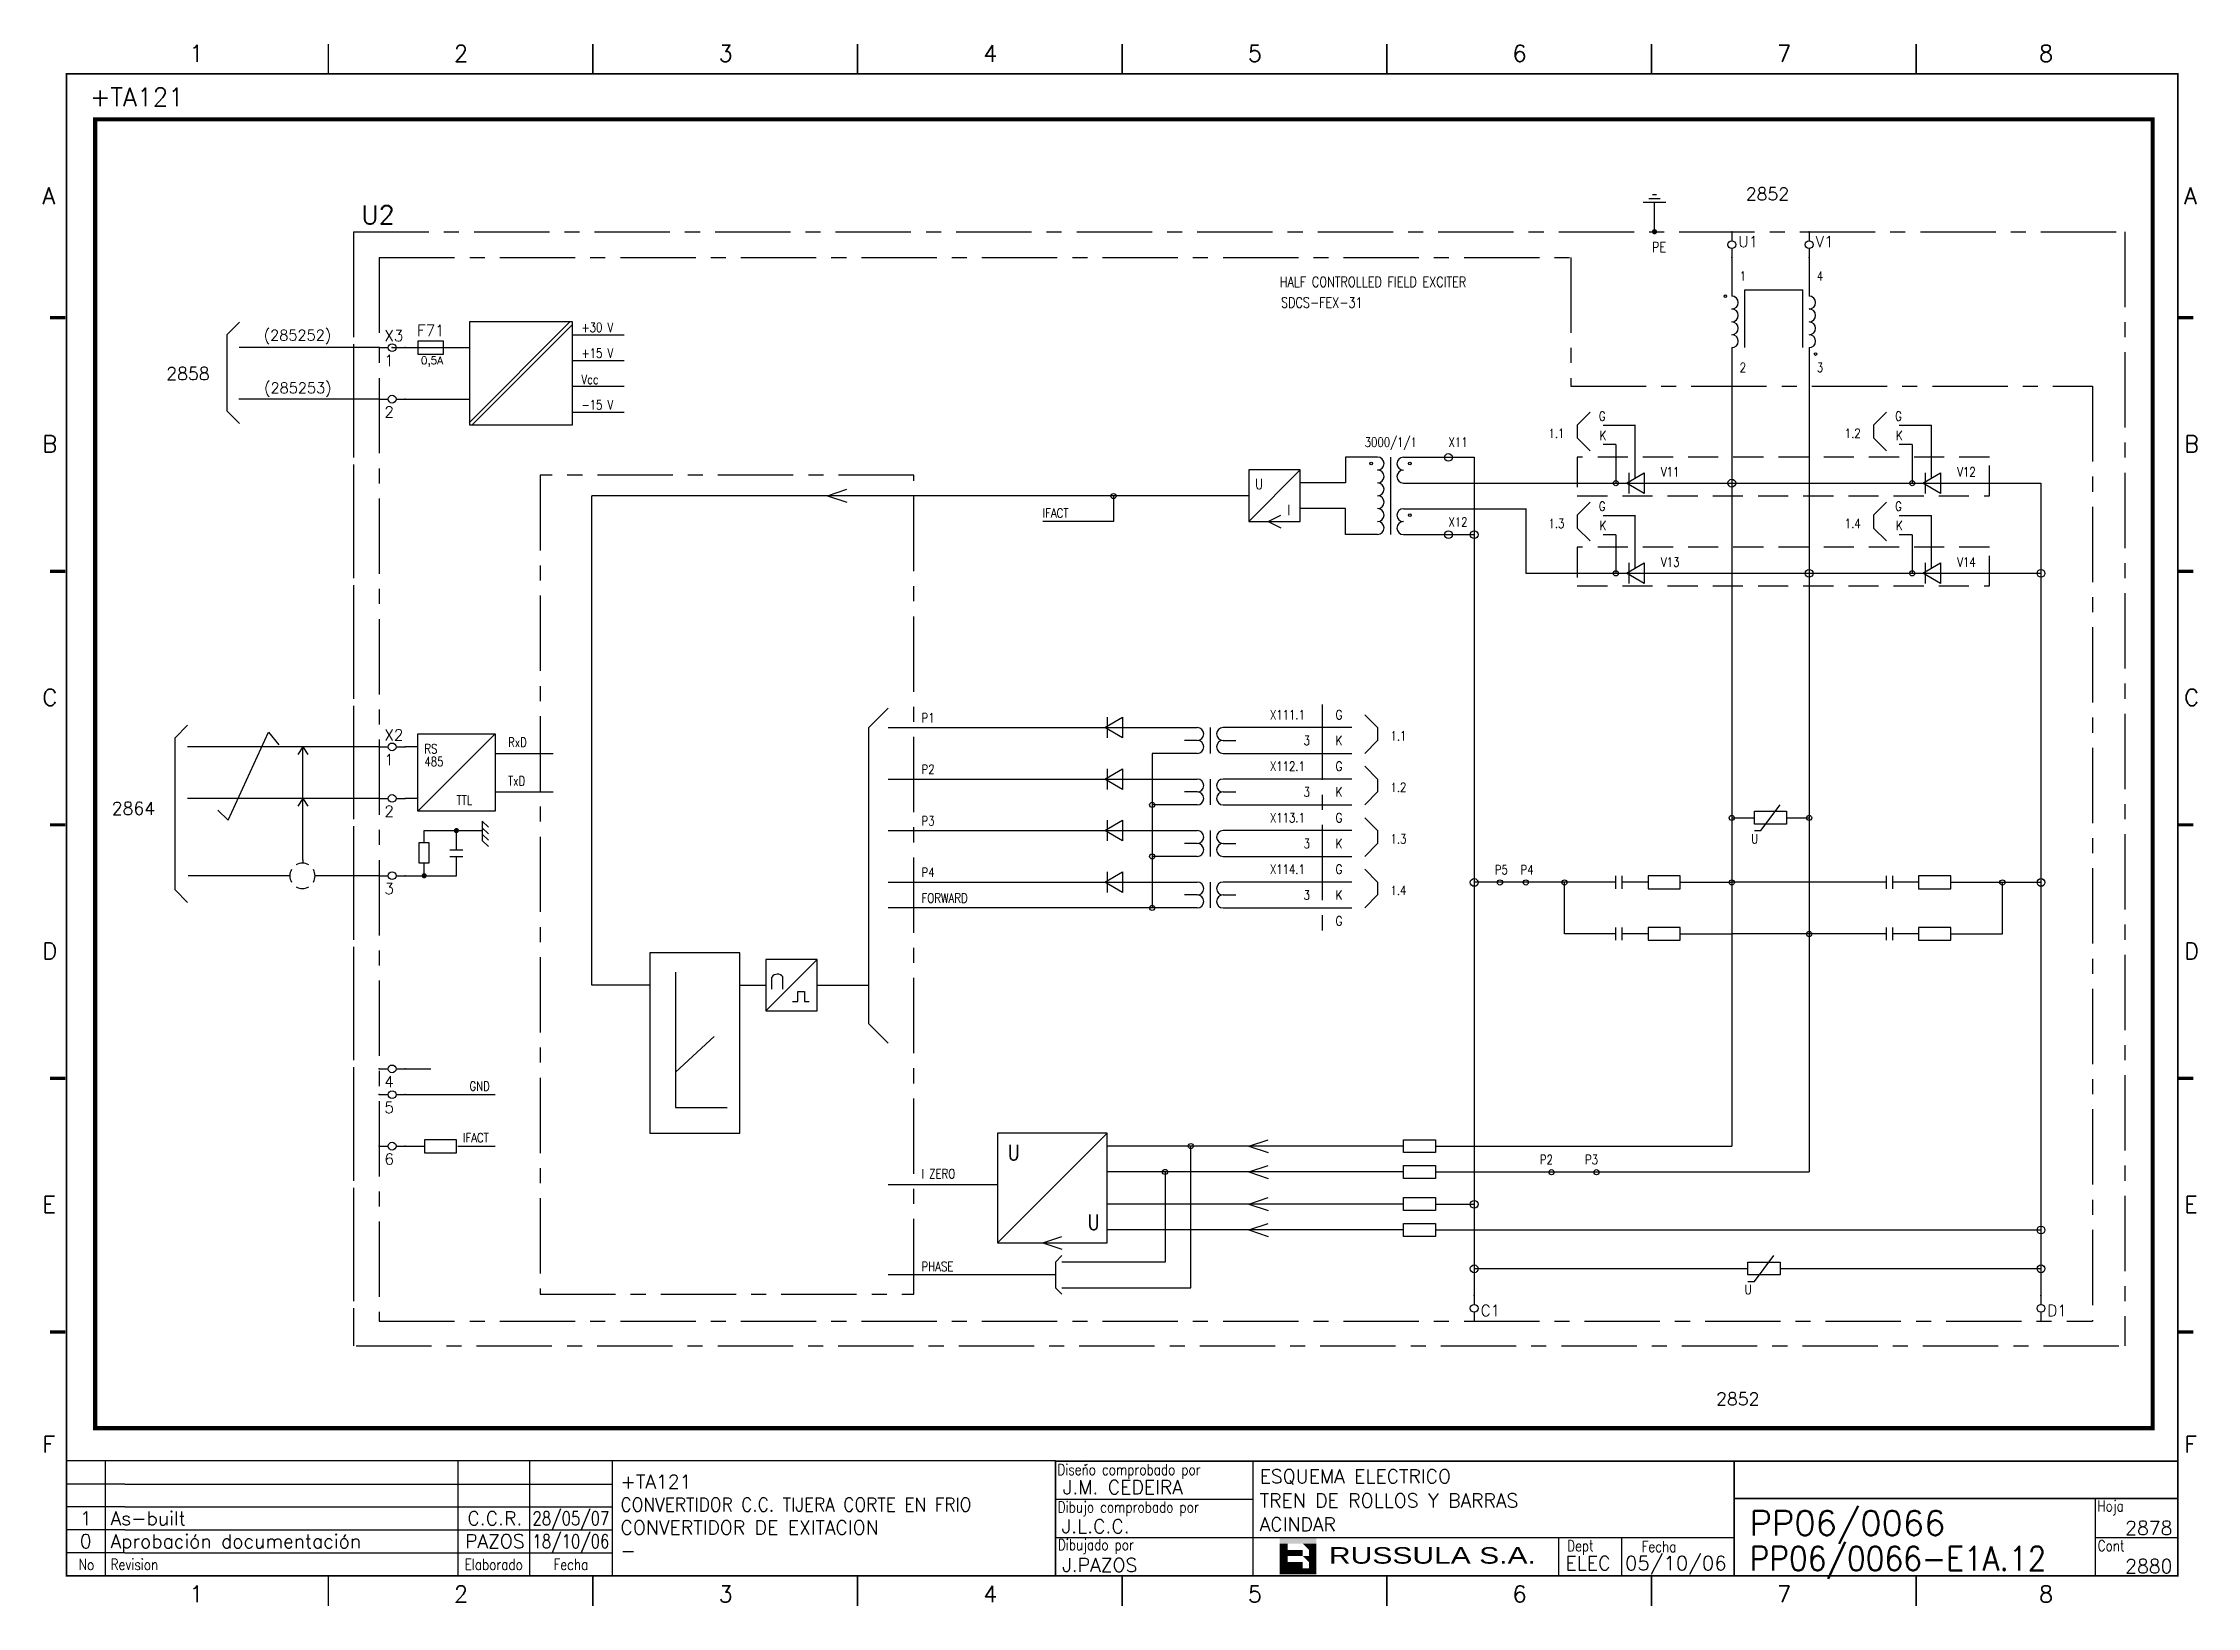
# Model space of a CAD drawing. Extents: x 416 to 773, y 5 to 265.
import ezdxf
from ezdxf.enums import TextEntityAlignment as Align

# ---------------------------------------------------------------- set-up
doc = ezdxf.new("R2010")
doc.units = 0
doc.header["$LTSCALE"] = 10
doc.header["$MEASUREMENT"] = 0
for name, pattern in [('CENTER', [2, 1.25, -0.25, 0.25, -0.25]), ('DASHDOT', [1, 0.5, -0.25, 0, -0.25]), ('DASHED', [0.75, 0.5, -0.25])]:
    doc.linetypes.add(name, pattern=pattern)
doc.layers.get('0').update_dxf_attribs({"linetype": 'CONTINUOUS'})
for name, color, linetype in [('1', 7, 'CONTINUOUS'), ('10', 5, 'CONTINUOUS'), ('102', 7, 'CONTINUOUS'), ('2', 7, 'CONTINUOUS'), ('25', 3, 'CONTINUOUS'), ('25K', 4, 'DASHED'), ('25PK', 4, 'CENTER'), ('35', 2, 'CONTINUOUS'), ('50', 1, 'CONTINUOUS'), ('8', 1, 'CONTINUOUS'), ('9', 6, 'CONTINUOUS'), ('DIBUJO', 7, 'CONTINUOUS'), ('NODE', 7, 'CONTINUOUS')]:
    doc.layers.add(name, color=color, linetype=linetype)
doc.styles.add('ABBSTYLE', font='ROMANS.SHX', dxfattribs={"width": 0.8})
doc.styles.add('HELVETICA', font='HELV.SHX')
doc.styles.add('LABEL', font='SIMPLEX', dxfattribs={"width": 0.8, "height": 4})
doc.styles.add('ROMANS', font='ROMANS.SHX')
doc.styles.get("Standard").update_dxf_attribs({"font": 'simplex'})

# ---------------------------------------------------------------- blocks, each defined once
blk = doc.blocks.new('newcajec')
at = {"layer": '1'}
for p, q in [((179.4, 20.85), (0.13, 20.85)), ((7, 20.85), (7, 0)), ((71, 20.85), (71, 0)), ((84, 20.85), (84, 0.09)), ((99, 20.85), (99, 0)), ((184.64, 20.18), (184.81, 20.01)), ((184.81, 20.01), (185.18, 20.25)), ((215.2, 20.8), (215.2, 0)), ((10.6, 16.64), (0, 16.64)), ((10.6, 16.64), (99, 16.64)), ((10.6, 12.48), (0, 12.48)), ((10.6, 12.48), (99, 12.48)), ((179.4, 13.87), (215.2, 13.87)), ((368, 14.06), (368, 0)), ((10.6, 8.32), (0, 8.32)), ((10.6, 8.32), (99, 8.32)), ((10.6, 4.16), (0, 4.16)), ((10.6, 4.16), (99, 4.16)), ((179.4, 6.93), (267.63, 6.93)), ((267.63, 6.93), (302.5, 6.93)), ((270.63, 6.91), (270.63, 0)), ((282.07, 6.93), (282.07, 0)), ((368, 6.93), (383, 6.93))]:
    blk.add_line(p, q, dxfattribs=at)
for points in [[(47.5, 272.5, 0.3, 0.3, 0), (47.5, 277.91, 0.3, 0.3, 0)], [(95.5, 272.5, 0.3, 0.3, 0), (95.5, 277.91, 0.3, 0.3, 0)], [(143.5, 272.5, 0.3, 0.3, 0), (143.5, 277.91, 0.3, 0.3, 0)], [(191.5, 272.5, 0.3, 0.3, 0), (191.5, 277.91, 0.3, 0.3, 0)], [(239.5, 272.5, 0.3, 0.3, 0), (239.5, 277.91, 0.3, 0.3, 0)], [(287.5, 272.5, 0.3, 0.3, 0), (287.5, 277.91, 0.3, 0.3, 0)], [(335.5, 272.5, 0.3, 0.3, 0), (335.5, 277.91, 0.3, 0.3, 0)], [(-2.99, 228.23, 0.6, 0.6, 0), (-0.18, 228.23, 0.6, 0.6, 0)], [(383.01, 228.23, 0.6, 0.6, 0), (385.82, 228.23, 0.6, 0.6, 0)], [(-2.99, 182.23, 0.6, 0.6, 0), (-0.18, 182.23, 0.6, 0.6, 0)], [(383.01, 182.23, 0.6, 0.6, 0), (385.82, 182.23, 0.6, 0.6, 0)], [(-2.99, 136.23, 0.6, 0.6, 0), (-0.18, 136.23, 0.6, 0.6, 0)], [(383.01, 136.23, 0.6, 0.6, 0), (385.82, 136.23, 0.6, 0.6, 0)], [(-2.99, 90.23, 0.6, 0.6, 0), (-0.18, 90.23, 0.6, 0.6, 0)], [(383.01, 90.23, 0.6, 0.6, 0), (385.82, 90.23, 0.6, 0.6, 0)], [(-2.99, 44.23, 0.6, 0.6, 0), (-0.18, 44.23, 0.6, 0.6, 0)], [(383.01, 44.23, 0.6, 0.6, 0), (385.82, 44.23, 0.6, 0.6, 0)], [(383, 20.8, 0.3, 0.3, 0), (179.4, 20.8, 0.3, 0.3, 0), (179.4, 0, 0.3, 0.3, 0)], [(302.5, 20.8, 0.3, 0.3, 0), (302.5, 0, 0.3, 0.3, 0)], [(302.5, 14, 0.3, 0.3, 0), (383, 14, 0.3, 0.3, 0)], [(47.5, -5.5, 0.3, 0.3, 0), (47.5, -0.09, 0.3, 0.3, 0)], [(95.5, -5.5, 0.3, 0.3, 0), (95.5, -0.09, 0.3, 0.3, 0)], [(143.5, -5.5, 0.3, 0.3, 0), (143.5, -0.09, 0.3, 0.3, 0)], [(191.5, -5.5, 0.3, 0.3, 0), (191.5, -0.09, 0.3, 0.3, 0)], [(239.5, -5.5, 0.3, 0.3, 0), (239.5, -0.09, 0.3, 0.3, 0)], [(287.5, -5.5, 0.3, 0.3, 0), (287.5, -0.09, 0.3, 0.3, 0)], [(335.5, -5.5, 0.3, 0.3, 0), (335.5, -0.09, 0.3, 0.3, 0)]]:
    blk.add_lwpolyline(points, format="xyseb", dxfattribs=at)
at = {"layer": '1', "const_width": 0.3}
blk.add_lwpolyline([(0, 0), (0, 272.5), (383, 272.5), (383, 0)], close=True, dxfattribs=at)
at = {"layer": '2', "color": 14}
for p, q in [((221.42, 4.69), (221.42, 5.81)), ((221.42, 2.47), (221.42, 3.58))]:
    blk.add_line(p, q, dxfattribs=at)
for points in [[(220.05, 5.81), (220.05, 6.92), (226.74, 5.81), (226.74, 6.92)], [(221.42, 2.47), (220.05, 2.47), (221.42, 5.81), (220.05, 5.81)], [(221.42, 4.69), (224.25, 4.69), (221.42, 3.58), (224.25, 3.58)], [(224.25, 5.81), (225.37, 5.81), (225.37, 4.69)], [(225.37, 5.81), (226.74, 5.81), (225.37, 1.35), (226.74, 1.35)], [(224.25, 0.24), (224.25, 2.47), (220.05, 0.24), (220.05, 2.47)], [(224.25, 3.58), (225.37, 3.58), (225.37, 2.47)], [(226.74, 1.35), (226.74, 0.24), (224.25, 1.35), (224.25, 0.24)]]:
    blk.add_solid(points, dxfattribs=at)
at = {"layer": '1', "style": 'ROMANS'}
for s, p in [('1', (22.29, 274.68)), ('2', (70.29, 274.68)), ('3', (118.29, 274.68)), ('4', (166.29, 274.68)), ('5', (214.29, 274.68)), ('6', (262.29, 274.68)), ('7', (310.29, 274.68)), ('8', (357.79, 274.68)), ('A', (-4.37, 248.84)), ('A', (384.13, 248.84)), ('B', (-4.37, 203.84)), ('B', (384.13, 203.84)), ('C', (-4.37, 157.84)), ('C', (384.13, 157.84)), ('D', (-4.37, 111.84)), ('D', (384.13, 111.84)), ('E', (-4.37, 65.84)), ('E', (384.13, 65.84)), ('F', (-4.37, 22.34)), ('F', (384.13, 22.34)), ('1', (22.29, -4.82)), ('2', (70.29, -4.82)), ('3', (118.29, -4.82)), ('4', (166.29, -4.82)), ('5', (214.29, -4.82)), ('6', (262.29, -4.82)), ('7', (310.29, -4.82)), ('8', (357.79, -4.82))]:
    blk.add_text(s, height=3, dxfattribs=at).set_placement(p)
at = {"layer": '1', "style": 'LABEL', "width": 0.8}
for s, p in [('Diseno comprobado por', (179.73, 18.27)), ('Dibujo comprobado por', (179.81, 11.47)), ('Hoja', (368.38, 11.66)), ('Dibujado por', (179.83, 4.64)), ('Fecha', (285.71, 4.3)), ('Cont', (368.43, 4.46)), ('No', (2.23, 1.05)), ('Revision', (8, 1.05))]:
    blk.add_text(s, height=2, dxfattribs=at).set_placement(p)
for s, p in [('Dept', (274.61, 4.44)), ('Elaborado', (77.5, 1.05)), ('Fecha', (91.5, 1.05))]:
    blk.add_text(s, height=2, dxfattribs=at).set_placement(p, align=Align.CENTER)
at = {"layer": '10', "style": 'ROMANS'}
for tag, p in [('REV41', (3.5, 18.74)), ('REV43', (77.7, 18.74)), ('REV31', (3.5, 14.58)), ('REV33', (77.7, 14.58)), ('REV21', (3.5, 10.42)), ('REV23', (77.7, 10.42)), ('REV11', (3.5, 6.27)), ('REV13', (77.7, 6.27))]:
    blk.add_attdef(tag, text='', height=2.5, dxfattribs=at).set_placement(p, align=Align.MIDDLE)
for tag, p, height in [('REV42', (8, 17.49), 2.5), ('REV32', (8, 13.33), 2.5), ('SHEETNAME1', (100.5, 15.83), 2.5), ('DESIGNCHECK', (180.74, 14.83), 2.5), ('DOCUMENTTYPE', (216.43, 16.8), 2.5), ('NOTA', (305.32, 15.8), 3), ('SHEETNAME2', (100.5, 11.67), 2.5), ('OBJECT', (216.43, 12.4), 2.5), ('ORDER', (305.32, 7.3), 4.5), ('REV22', (8, 9.17), 2.5), ('SHEETNAME3', (100.5, 7.51), 2.5), ('DRAWINGCHECK', (180.53, 7.71), 2.5), ('CUSTOMER', (216.43, 8.08), 2.5), ('REV12', (8, 5.01), 2.5), ('SHEETNAME4', (100.5, 3.35), 2.5), ('DOCUMENT_ID', (305.32, 0.93), 4.4), ('USER', (180.63, 0.71), 2.5), ('DEPARTMENT', (271.93, 1.05), 2.5)]:
    blk.add_attdef(tag, p, '', height=height, dxfattribs=at)
for tag, width, p, p2 in [('REV44', 1.221199, (84.53, 17.49), (98.48, 17.49)), ('REV34', 1.221199, (84.53, 13.33), (98.48, 13.33)), ('REV24', 1.221199, (84.53, 9.17), (98.48, 9.17)), ('REV14', 1.221199, (84.53, 5.01), (98.48, 5.01)), ('CREATED2', 7.039915, (282.71, 1.05), (301.14, 1.05))]:
    blk.add_attdef(tag, text='', height=2.5, dxfattribs=dict(at, width=width)).set_placement(p, p2, align=Align.FIT)
for tag, p in [('SHEET', (382, 7.43)), ('NEXTSHEET', (382, 0.5))]:
    blk.add_attdef(tag, text='', height=2.5, dxfattribs=at).set_placement(p, align=Align.RIGHT)
at = {"layer": 'DIBUJO', "color": 14, "style": 'HELVETICA', "width": 1.3}
blk.add_text('RUSSULA S.A.', height=3, dxfattribs=at).set_placement((229, 2.19))
blk = doc.blocks.new('NOD', base_point=(237.5, 170))
at = {"layer": 'NODE'}
blk.add_point((237.5, 170), dxfattribs=at)
blk = doc.blocks.new('$$PLL21C')
for p, q in [((-2.5, 0), (-0.75, 0)), ((0.75, 0), (2.5, 0))]:
    blk.add_line(p, q)
at = {"layer": '2'}
blk.add_circle((0, 0), 0.75, dxfattribs=at)
for p in [(-2.5, 0), (2.5, 0)]:
    blk.add_blockref('NOD', p, dxfattribs=at)
at = {"layer": '8'}
blk.add_attdef('*A', (-1.5, -3.575), '', height=2.15, dxfattribs=at)
at = {"layer": '9'}
blk.add_attdef('ID', (-1.5, 1.25), '', height=2.15, dxfattribs=at)
blk = doc.blocks.new('$072101S')
at = {"layer": '2'}
for p, q in [((0, 0), (0, 15)), ((1.25, 10), (-1.25, 10)), ((-1.25, 10), (-1.25, 5)), ((1.25, 5), (1.25, 10)), ((-1.25, 5), (1.25, 5))]:
    blk.add_line(p, q, dxfattribs=at)
for p in [(0, 15), (0, 0)]:
    blk.add_blockref('NOD', p, dxfattribs=at)
at = {"layer": '8'}
blk.add_attdef('2A', (3.325, 11), '', height=2.15, rotation=90, dxfattribs=at)
blk.add_attdef('ID', text='', height=2.15, rotation=90, dxfattribs=at).set_placement((-2.25, 7.5), align=Align.CENTER)
blk.add_attdef('1A', text='', height=2.15, rotation=90, dxfattribs=at).set_placement((3.325, 4), align=Align.RIGHT)
blk = doc.blocks.new('$$PLD12C')
for p, q in [((0, 2.5), (0, 0.75)), ((0, -0.75), (0, -2.5))]:
    blk.add_line(p, q)
at = {"layer": '2'}
blk.add_circle((0, 0), 0.75, dxfattribs=at)
for p in [(0, 2.5), (0, -2.5)]:
    blk.add_blockref('NOD', p, dxfattribs=at)
at = {"layer": '8'}
blk.add_attdef('*A', (1.25, -1.5), '', height=2.15, dxfattribs=at)
at = {"layer": '9'}
blk.add_attdef('ID', text='', height=2.15, dxfattribs=at).set_placement((-1.25, -1.5), align=Align.RIGHT)
blk = doc.blocks.new('$$PLU21C')
for p, q in [((0, 2.5), (0, 0.75)), ((0, -0.75), (0, -2.5))]:
    blk.add_line(p, q)
at = {"layer": '2'}
blk.add_circle((0, 0), 0.75, dxfattribs=at)
for p in [(0, 2.5), (0, -2.5)]:
    blk.add_blockref('NOD', p, dxfattribs=at)
at = {"layer": '8'}
blk.add_attdef('*A', (1.25, -0.5), '', height=2.15, dxfattribs=at)
at = {"layer": '9'}
blk.add_attdef('ID', text='', height=2.15, dxfattribs=at).set_placement((-1.25, -0.5), align=Align.RIGHT)
blk = doc.blocks.new('$030107')
at = {"layer": '102'}
for start, end in [(150, 210), (60, 120), (330, 30), (240, 300)]:
    blk.add_arc((0, 0), 2.5, start, end, dxfattribs=at)

msp = doc.modelspace()

# ---------------------------------------------------------------- linework, layer by layer
at = {"layer": '2', "color": 7}
for p, q in [((448.15, 218.62), (446.05, 216.52)), ((486.29, 202.02), (502.96, 218.7)), ((503.39, 218.7), (486.29, 218.7)), ((486.29, 218.7), (486.29, 201.6)), ((503.39, 218.27), (486.72, 201.6)), ((503.39, 201.6), (503.39, 218.7)), ((446.05, 216.52), (446.05, 203.92)), ((503.39, 216.56), (511.94, 216.56)), ((471.33, 214.42), (448.05, 214.42)), ((503.39, 212.28), (511.94, 212.28)), ((503.39, 208.01), (511.94, 208.01)), ((446.05, 203.92), (448.15, 201.82)), ((471.33, 205.87), (448, 205.87)), ((475.6, 205.87), (486.29, 205.87)), ((503.39, 203.73), (511.94, 203.73)), ((486.29, 201.6), (503.39, 201.6)), ((437.43, 149.65), (439.53, 151.75)), ((446.24, 135.98), (452.96, 150.61)), ((452.96, 150.61), (454.64, 148.51)), ((437.43, 124.45), (437.43, 149.65)), ((471.33, 148.16), (439.52, 148.16)), ((458.65, 148.16), (457.81, 146.9)), ((458.65, 129.42), (458.65, 148.16)), ((458.65, 148.16), (459.49, 146.9)), ((471.33, 139.61), (439.52, 139.61)), ((458.65, 139.61), (457.81, 138.35)), ((458.65, 139.61), (459.49, 138.35)), ((444.56, 137.66), (446.24, 135.98)), ((458.65, 129.42), (458.65, 128.86)), ((456.47, 126.78), (439.61, 126.78)), ((471.33, 126.78), (460.67, 126.78)), ((439.53, 122.35), (437.43, 124.45))]:
    msp.add_line(p, q, dxfattribs=at)
at = {"layer": '2', "color": 3, "linetype": 'DASHDOT'}
msp.add_lwpolyline([(424.17, 252.31, 0.706, 0.706, 0), (765.6, 252.31, 0.706, 0.706, 0), (765.6, 35.11, 0.706, 0.706, 0), (424.17, 35.11, 0.706, 0.706, 0), (424.17, 252.31, 0.706, 0.706, 0)], format="xyseb", dxfattribs=at)
at = {"layer": '25'}
for p, q in [((672.25, 203.71), (670.11, 201.57)), ((670.11, 201.57), (670.11, 199.43)), ((721.41, 203.71), (719.28, 201.57)), ((719.28, 201.57), (719.28, 199.43)), ((670.11, 199.43), (672.25, 197.3)), ((719.28, 199.43), (721.41, 197.3)), ((672.25, 188.75), (670.11, 186.61)), ((670.11, 186.61), (670.11, 184.47)), ((721.41, 188.75), (719.28, 186.61)), ((719.28, 186.61), (719.28, 184.47)), ((670.11, 184.47), (672.25, 182.33)), ((719.28, 184.47), (721.41, 182.33)), ((552.55, 151.37), (555.76, 154.57)), ((552.55, 102.2), (552.55, 151.37)), ((634.84, 153.5), (636.98, 151.37)), ((636.98, 151.37), (636.98, 149.23)), ((636.98, 149.23), (634.84, 147.09)), ((634.84, 144.95), (636.98, 142.82)), ((636.98, 140.68), (634.84, 138.54)), ((636.98, 142.82), (636.98, 140.68)), ((634.84, 136.4), (636.98, 134.27)), ((636.98, 134.27), (636.98, 132.13)), ((636.98, 132.13), (634.84, 129.99)), ((634.84, 127.85), (636.98, 125.72)), ((636.98, 125.72), (636.98, 123.58)), ((636.98, 123.58), (634.84, 121.44)), ((552.55, 102.2), (555.76, 99)), ((583.54, 62.66), (584.61, 63.73)), ((583.54, 62.66), (583.54, 58.38)), ((583.54, 58.38), (584.61, 57.32))]:
    msp.add_line(p, q, dxfattribs=at)
at = {"layer": '25K'}
for points in [[(670.11, 196.25), (670.11, 189.84), (738.51, 189.84), (738.51, 196.25)], [(670.11, 181.29), (670.11, 174.88), (738.51, 174.88), (738.51, 181.29)]]:
    msp.add_lwpolyline(points, close=True, dxfattribs=at)
at = {"layer": '25PK'}
for p, q in [((467.05, 233.66), (760.96, 233.66)), ((467.05, 233.66), (760.96, 233.66)), ((467.05, 233.66), (467.05, 49.19)), ((467.05, 233.66), (467.05, 49.19)), ((760.96, 233.66), (760.96, 48.77)), ((467.05, 230), (467.05, 48.77)), ((467.05, 230), (467.05, 48.77)), ((471.33, 229.38), (669.04, 229.38)), ((471.33, 229.38), (471.33, 52.83)), ((669.04, 229.38), (669.04, 208.01)), ((669.04, 208.01), (755.61, 208.01)), ((755.61, 208.01), (755.61, 52.83)), ((498.04, 193.26), (498.04, 57.32)), ((560.03, 193.26), (498.04, 193.26)), ((560.03, 57.32), (560.03, 193.26)), ((627.79, 155.21), (627.79, 115.42)), ((498.04, 57.32), (560.03, 57.32)), ((471.33, 52.83), (755.61, 52.83)), ((467.48, 48.77), (760.96, 48.77)), ((467.48, 48.77), (760.96, 48.77))]:
    msp.add_line(p, q, dxfattribs=at)
at = {"layer": '35', "linetype": 'Continuous'}
for p, q in [((683.25, 239.77), (682.62, 239.77)), ((684.83, 238.51), (681.05, 238.51)), ((683.88, 239.14), (681.99, 239.14)), ((682.94, 233.87), (682.94, 238.51)), ((484.15, 134.27), (488.4, 134.27))]:
    msp.add_line(p, q, dxfattribs=at)
at = {"layer": '35'}
for p, q in [((674.39, 201.54), (679.75, 201.54)), ((679.73, 192.8), (679.73, 201.54)), ((723.55, 201.54), (728.91, 201.54)), ((728.89, 192.8), (728.89, 201.54)), ((676.53, 198.34), (674.39, 198.34)), ((676.53, 198.34), (676.53, 191.93)), ((725.69, 198.34), (723.55, 198.34)), ((725.69, 198.34), (725.69, 191.93)), ((615.61, 185.57), (624.16, 194.12)), ((615.61, 194.12), (615.61, 185.57)), ((624.16, 194.12), (615.61, 194.12)), ((624.16, 185.57), (624.16, 194.12)), ((631.64, 196.25), (631.64, 191.98)), ((636.98, 196.25), (631.64, 196.25)), ((678.27, 191.95), (681.23, 193.66)), ((678.66, 193.66), (678.66, 190.24)), ((681.23, 193.66), (681.23, 190.24)), ((727.43, 191.95), (730.39, 193.66)), ((727.83, 193.66), (727.83, 190.24)), ((730.39, 193.66), (730.39, 190.24)), ((615.61, 189.84), (506.59, 189.84)), ((506.59, 108.62), (506.59, 189.84)), ((545.71, 189.84), (548.92, 190.91)), ((545.71, 189.84), (548.92, 188.77)), ((631.64, 191.98), (624.16, 191.98)), ((681.23, 190.24), (678.27, 191.95)), ((730.39, 190.24), (727.43, 191.95)), ((618.81, 185.57), (620.95, 186.63)), ((631.64, 187.7), (624.16, 187.7)), ((631.64, 183.43), (631.64, 187.7)), ((674.39, 186.58), (679.75, 186.58)), ((679.73, 177.84), (679.73, 186.58)), ((723.55, 186.58), (728.91, 186.58)), ((728.89, 177.84), (728.89, 186.58)), ((615.61, 185.57), (624.16, 185.57)), ((618.81, 185.57), (620.95, 184.5)), ((636.98, 183.43), (631.64, 183.43)), ((676.53, 183.38), (674.39, 183.38)), ((676.53, 183.38), (676.53, 176.96)), ((725.69, 183.38), (723.55, 183.38)), ((725.69, 183.38), (725.69, 176.96)), ((678.27, 176.99), (681.23, 178.7)), ((678.66, 178.7), (678.66, 175.28)), ((681.23, 178.7), (681.23, 175.28)), ((727.43, 176.99), (730.39, 178.7)), ((727.83, 178.7), (727.83, 175.28)), ((730.39, 178.7), (730.39, 175.28)), ((681.23, 175.28), (678.27, 176.99)), ((730.39, 175.28), (727.43, 176.99)), ((695.76, 162.03), (695.76, 81.9)), ((477.74, 137.47), (490.56, 150.3)), ((477.74, 137.47), (477.74, 150.3)), ((477.74, 150.3), (490.56, 150.3)), ((490.56, 150.3), (490.56, 137.47)), ((555.76, 151.37), (607.06, 151.37)), ((591.7, 151.37), (594.66, 153.08)), ((594.66, 149.66), (591.7, 151.37)), ((592.09, 153.08), (592.09, 149.66)), ((594.66, 153.08), (594.66, 149.66)), ((609.19, 151.37), (609.19, 147.09)), ((632.71, 151.37), (611.33, 151.37)), ((477.74, 148.16), (475.6, 148.16)), ((490.56, 147.09), (500.18, 147.09)), ((599.58, 147.09), (599.58, 121.44)), ((607.06, 147.09), (599.58, 147.09)), ((607.06, 149.23), (604.92, 149.23)), ((611.33, 149.23), (613.47, 149.23)), ((611.33, 147.09), (632.71, 147.09)), ((708.59, 147.06), (708.59, 77.62)), ((591.7, 142.82), (594.66, 144.53)), ((592.09, 144.53), (592.09, 141.11)), ((594.66, 144.53), (594.66, 141.11)), ((477.74, 139.61), (475.6, 139.61)), ((490.56, 140.68), (500.18, 140.68)), ((555.76, 142.82), (607.06, 142.82)), ((594.66, 141.11), (591.7, 142.82)), ((607.06, 140.68), (604.92, 140.68)), ((609.19, 142.82), (609.19, 138.54)), ((632.71, 142.82), (611.33, 142.82)), ((611.33, 140.68), (613.47, 140.68)), ((490.56, 137.47), (477.74, 137.47)), ((488.4, 135.86), (489.44, 134.86)), ((488.4, 135.86), (488.4, 132.63)), ((591.7, 134.27), (594.66, 135.98)), ((592.09, 135.98), (592.09, 132.56)), ((594.66, 135.98), (594.66, 132.56)), ((607.06, 138.54), (599.58, 138.54)), ((611.33, 138.54), (632.71, 138.54)), ((695.76, 136.4), (699.5, 136.4)), ((699.5, 137.47), (704.85, 137.47)), ((699.5, 135.33), (699.5, 137.47)), ((700.57, 134.27), (703.78, 138.54)), ((703.78, 137.47), (704.85, 137.47)), ((703.78, 137.47), (703.78, 137.47)), ((704.85, 137.47), (704.85, 135.33)), ((704.85, 136.4), (708.59, 136.4)), ((477.89, 132.25), (477.89, 128.9)), ((479.58, 132.25), (477.89, 132.25)), ((479.58, 128.9), (479.58, 132.25)), ((488.4, 134.74), (489.44, 133.74)), ((488.4, 133.68), (489.44, 132.68)), ((488.4, 132.63), (489.44, 131.63)), ((555.76, 134.27), (607.06, 134.27)), ((594.66, 132.56), (591.7, 134.27)), ((609.19, 134.27), (609.19, 129.99)), ((632.71, 134.27), (611.33, 134.27)), ((704.85, 135.33), (699.5, 135.33)), ((699.5, 134.27), (700.57, 134.27)), ((477.89, 128.9), (479.58, 128.9)), ((483.06, 131.06), (485.19, 131.06)), ((483.06, 129.99), (485.19, 129.99)), ((607.06, 129.99), (599.58, 129.99)), ((607.06, 132.13), (604.92, 132.13)), ((611.33, 132.13), (613.47, 132.13)), ((611.33, 129.99), (632.71, 129.99)), ((475.6, 126.78), (484.15, 126.78)), ((555.76, 125.72), (607.06, 125.72)), ((591.7, 125.72), (594.66, 127.43)), ((594.66, 124.01), (591.7, 125.72)), ((592.09, 127.43), (592.09, 124.01)), ((594.66, 127.43), (594.66, 124.01)), ((609.19, 125.72), (609.19, 121.44)), ((632.71, 125.72), (611.33, 125.72)), ((676.53, 125.69), (653.01, 125.69)), ((667.98, 117.14), (667.98, 125.66)), ((676.53, 124.62), (676.53, 126.76)), ((677.59, 124.62), (677.59, 126.76)), ((681.87, 125.69), (677.59, 125.69)), ((687.21, 126.76), (681.87, 126.76)), ((681.87, 126.76), (681.87, 124.62)), ((687.21, 124.62), (687.21, 126.76)), ((687.21, 125.69), (695.76, 125.69)), ((721.41, 125.69), (695.76, 125.69)), ((721.41, 124.62), (721.41, 126.76)), ((722.48, 124.62), (722.48, 126.76)), ((726.76, 125.69), (722.48, 125.69)), ((732.1, 126.76), (726.76, 126.76)), ((726.76, 126.76), (726.76, 124.62)), ((732.1, 124.62), (732.1, 126.76)), ((732.1, 125.69), (747.06, 125.69)), ((740.65, 117.14), (740.65, 125.66)), ((607.06, 123.58), (604.92, 123.58)), ((611.33, 123.58), (613.47, 123.58)), ((681.87, 124.62), (687.21, 124.62)), ((726.76, 124.62), (732.1, 124.62)), ((607.06, 121.44), (555.76, 121.44)), ((611.33, 121.44), (632.71, 121.44)), ((611.33, 121.44), (632.71, 121.44)), ((676.53, 116.07), (676.53, 118.21)), ((677.59, 116.07), (677.59, 118.21)), ((687.21, 118.21), (681.87, 118.21)), ((681.87, 118.21), (681.87, 116.07)), ((687.21, 116.07), (687.21, 118.21)), ((721.41, 116.07), (721.41, 118.21)), ((722.48, 116.07), (722.48, 118.21)), ((732.1, 118.21), (726.76, 118.21)), ((726.76, 118.21), (726.76, 116.07)), ((732.1, 116.07), (732.1, 118.21)), ((676.53, 117.14), (667.98, 117.14)), ((681.87, 117.14), (677.59, 117.14)), ((681.87, 116.07), (687.21, 116.07)), ((687.21, 117.14), (695.76, 117.14)), ((721.41, 117.14), (695.76, 117.14)), ((726.76, 117.14), (722.48, 117.14)), ((726.76, 116.07), (732.1, 116.07)), ((732.1, 117.14), (740.65, 117.14)), ((531.18, 113.96), (516.21, 113.96)), ((516.21, 113.96), (516.21, 84.03)), ((531.18, 84.03), (531.18, 113.96)), ((535.45, 104.34), (544, 112.89)), ((535.45, 112.89), (535.45, 104.34)), ((544, 112.89), (535.45, 112.89)), ((544, 104.34), (544, 112.89)), ((516.21, 108.62), (506.59, 108.62)), ((520.49, 110.75), (520.49, 88.31)), ((531.18, 108.62), (535.45, 108.62)), ((536.47, 107.97), (536.47, 109.97)), ((538.29, 107.97), (538.29, 109.99)), ((540.79, 107.55), (541.86, 107.55)), ((540.79, 105.91), (540.79, 107.55)), ((541.86, 107.55), (541.86, 105.91)), ((544, 108.62), (552.55, 108.62)), ((535.45, 104.34), (544, 104.34)), ((539.9, 105.91), (540.79, 105.91)), ((541.86, 105.91), (542.67, 105.91)), ((520.49, 94.19), (526.9, 100.07)), ((475.6, 94.72), (479.88, 94.72)), ((475.6, 90.45), (490.56, 90.45)), ((520.49, 88.31), (529.04, 88.31)), ((484.15, 82.94), (478.81, 82.94)), ((478.81, 82.94), (478.81, 80.8)), ((484.15, 80.8), (484.15, 82.94)), ((516.21, 84.03), (531.18, 84.03)), ((573.93, 65.87), (592.09, 84.03)), ((615.61, 81.9), (618.81, 82.97)), ((641.26, 82.97), (646.6, 82.97)), ((641.26, 80.83), (641.26, 82.97)), ((646.6, 82.97), (646.6, 80.83)), ((475.6, 81.9), (478.81, 81.9)), ((478.81, 80.8), (484.15, 80.8)), ((484.36, 81.9), (490.56, 81.9)), ((641.26, 81.9), (592.09, 81.9)), ((605.99, 58.38), (605.99, 81.9)), ((615.61, 81.9), (618.81, 80.83)), ((615.61, 77.62), (618.81, 78.69)), ((646.6, 80.83), (641.26, 80.83)), ((641.26, 78.69), (646.6, 78.69)), ((641.26, 76.55), (641.26, 78.69)), ((646.6, 81.9), (695.76, 81.9)), ((646.6, 78.69), (646.6, 76.55)), ((573.93, 75.48), (555.76, 75.48)), ((641.26, 77.62), (592.09, 77.62)), ((601.71, 77.62), (601.71, 62.66)), ((615.61, 77.62), (618.81, 76.55)), ((646.6, 76.55), (641.26, 76.55)), ((646.6, 77.62), (708.59, 77.62)), ((641.26, 72.28), (592.09, 72.28)), ((615.61, 72.28), (618.81, 73.35)), ((615.61, 72.28), (618.81, 71.21)), ((641.26, 73.35), (646.6, 73.35)), ((641.26, 71.21), (641.26, 73.35)), ((646.6, 73.35), (646.6, 71.21)), ((646.6, 72.28), (653.01, 72.28)), ((641.26, 68), (592.09, 68)), ((615.61, 68), (618.81, 69.07)), ((615.61, 68), (618.81, 66.93)), ((646.6, 71.21), (641.26, 71.21)), ((641.26, 69.07), (646.6, 69.07)), ((641.26, 66.93), (641.26, 69.07)), ((646.6, 69.07), (646.6, 66.93)), ((646.6, 68), (747.06, 68)), ((581.41, 65.87), (584.61, 66.93)), ((581.41, 65.87), (584.61, 64.8)), ((646.6, 66.93), (641.26, 66.93)), ((601.71, 62.66), (584.61, 62.66)), ((653.01, 61.59), (698.43, 61.59)), ((698.43, 62.66), (703.78, 62.66)), ((698.43, 60.52), (698.43, 62.66)), ((699.5, 59.45), (702.71, 63.73)), ((702.71, 62.66), (703.78, 62.66)), ((702.71, 62.66), (702.71, 62.66)), ((703.78, 62.66), (703.78, 60.52)), ((703.78, 61.59), (747.06, 61.59)), ((583.54, 60.52), (555.76, 60.52)), ((584.61, 58.38), (605.99, 58.38)), ((703.78, 60.52), (698.43, 60.52)), ((698.43, 59.45), (699.5, 59.45))]:
    msp.add_line(p, q, dxfattribs=at)
for points in [[(683.15, 233.66, 0.427, 0.427, 1), (682.72, 233.66, 0.427, 0.427, 1)], [(483.91, 134.27, 0.427, 0.427, 1), (484.34, 134.27, 0.427, 0.427, 1)], [(478.57, 126.78, 0.427, 0.427, 1), (478.99, 126.78, 0.427, 0.427, 1)]]:
    msp.add_lwpolyline(points, format="xyseb", close=True, dxfattribs=at)
for points in [[(593.16, 189.84), (593.16, 185.57), (581.41, 185.57)], [(478.78, 132.25), (478.78, 134.27), (484.15, 134.27)], [(484.15, 131.06), (484.15, 134.27)], [(478.78, 126.78), (478.78, 128.9)], [(484.15, 126.78), (484.15, 129.99)]]:
    msp.add_lwpolyline(points, dxfattribs=at)
msp.add_lwpolyline([(573.93, 65.87), (592.09, 65.87), (592.09, 84.03), (573.93, 84.03)], close=True, dxfattribs=at)
for centre, radius in [((694.69, 222.97), 0.214), ((709.66, 213.35), 0.214), ((635.91, 195.18), 0.214), ((642.33, 195.18), 0.214), ((593.16, 189.79), 0.427), ((676.53, 191.93), 0.427), ((725.69, 191.93), 0.427), ((642.33, 186.63), 0.214), ((676.53, 176.96), 0.427), ((725.69, 176.96), 0.427), ((599.58, 138.54), 0.427), ((695.76, 136.38), 0.427), ((708.59, 136.38), 0.427), ((599.58, 129.99), 0.427), ((657.29, 125.66), 0.427), ((661.56, 125.66), 0.427), ((667.98, 125.66), 0.427), ((695.76, 125.66), 0.427), ((740.65, 125.66), 0.427), ((599.58, 121.44), 0.427), ((708.59, 117.11), 0.427), ((605.99, 81.9), 0.427), ((601.71, 77.62), 0.427), ((665.84, 77.57), 0.427), ((673.32, 77.57), 0.427)]:
    msp.add_circle(centre, radius, dxfattribs=at)
for centre, radius, start, end in [((607.06, 150.3), 1.07, 270, 90), ((611.33, 150.3), 1.07, 90, 270), ((607.06, 148.16), 1.07, 270, 90), ((611.33, 148.16), 1.07, 90, 270), ((607.06, 141.75), 1.07, 270, 90), ((607.06, 139.61), 1.07, 270, 90), ((611.33, 141.75), 1.07, 90, 270), ((611.33, 139.61), 1.07, 90, 270), ((607.06, 133.2), 1.07, 270, 90), ((611.33, 133.2), 1.07, 90, 270), ((607.06, 131.06), 1.07, 270, 90), ((611.33, 131.06), 1.07, 90, 270), ((607.06, 124.65), 1.07, 270, 90), ((611.33, 124.65), 1.07, 90, 270), ((607.06, 122.51), 1.07, 270, 90), ((611.33, 122.51), 1.07, 90, 270), ((537.4, 109.34), 1.11, 35.7975, 146.6923)]:
    msp.add_arc(centre, radius, start, end, dxfattribs=at)
at = {"layer": '50', "color": 12}
for p, q in [((695.76, 229.38), (695.76, 222.97)), ((708.59, 229.38), (708.59, 222.97)), ((697.9, 224.04), (707.52, 224.04)), ((697.9, 214.42), (697.9, 224.04)), ((707.52, 214.42), (707.52, 224.04)), ((695.76, 214.42), (695.76, 162.05)), ((708.59, 214.42), (708.59, 147.09)), ((639.12, 196.25), (639.12, 183.43)), ((641.26, 196.23), (653.01, 196.23)), ((653.01, 196.23), (653.01, 56.25)), ((641.26, 191.95), (657.29, 191.95)), ((657.29, 191.95), (747.06, 191.95)), ((747.06, 191.93), (747.06, 56.25)), ((641.26, 187.68), (661.56, 187.68)), ((661.56, 187.7), (661.56, 176.99)), ((641.26, 183.4), (653.01, 183.4)), ((661.56, 176.99), (747.06, 176.99))]:
    msp.add_line(p, q, dxfattribs=at)
at = {"layer": '50'}
for centre in [(648.74, 196.2), (648.74, 183.38)]:
    msp.add_circle(centre, 0.641, dxfattribs=at)
at = {"layer": '50', "color": 12}
for centre in [(695.76, 191.93), (653.01, 183.38), (708.59, 176.96), (747.06, 176.96), (653.01, 125.66), (747.06, 125.66), (653.01, 72.25), (747.06, 67.98), (653.01, 61.54), (747.06, 61.54)]:
    msp.add_circle(centre, 0.641, dxfattribs=at)
for centre, start, end in [((695.76, 221.9), 270, 90), ((708.59, 221.9), 270, 90), ((695.76, 219.77), 270, 90), ((695.76, 217.63), 270, 90), ((708.59, 219.77), 270, 90), ((708.59, 217.63), 270, 90), ((695.76, 215.49), 270, 90), ((708.59, 215.49), 270, 90), ((636.98, 195.18), 270, 90), ((636.98, 193.05), 270, 90), ((641.26, 195.16), 90, 270), ((641.26, 193.02), 90, 270), ((636.98, 190.91), 270, 90), ((636.98, 188.77), 270, 90), ((636.98, 186.63), 270, 90), ((641.26, 186.61), 90, 270), ((636.98, 184.5), 270, 90), ((641.26, 184.47), 90, 270)]:
    msp.add_arc(centre, 1.07, start, end, dxfattribs=at)

# ---------------------------------------------------------------- block references
at = {"layer": '2', "color": 7}
ref = msp.add_blockref('newcajec', (419.42, 10.6), dxfattribs=dict(at, xscale=0.9147986028719686, yscale=0.9147986028719942, zscale=0.9147986028720002))
ref.add_attrib('REV24', '28/05/07', dxfattribs={"layer": '10', "height": 2.287, "style": 'ROMANS', "width": 0.728168}).set_placement((496.74, 18.99), (509.51, 18.99), align=Align.FIT)
ref.add_attrib('SHEETNAME3', 'CONVERTIDOR DE EXITACION', (511.36, 17.46), dxfattribs={"layer": '10', "height": 2.287, "style": 'ROMANS'})
ref.add_attrib('SHEETNAME2', 'CONVERTIDOR C.C. TIJERA CORTE EN FRIO', (511.36, 21.27), dxfattribs={"layer": '10', "height": 2.287, "style": 'ROMANS', "width": 0.9})
ref.add_attrib('SHEETNAME1', '+TA121', (511.36, 25.07), dxfattribs={"layer": '10', "height": 2.287, "style": 'ROMANS'})
ref.add_attrib('USER', 'J.PAZOS', (584.66, 11.24), dxfattribs={"layer": '10', "height": 2.287, "style": 'ROMANS'})
ref.add_attrib('DRAWINGCHECK', 'J.L.C.C.', (584.57, 17.65), dxfattribs={"layer": '10', "height": 2.287, "style": 'ROMANS'})
ref.add_attrib('DESIGNCHECK', 'J.M. CEDEIRA', (584.76, 24.16), dxfattribs={"layer": '10', "height": 2.287, "style": 'ROMANS'})
ref.add_attrib('REV22', 'As-built', (426.74, 18.99), dxfattribs={"layer": '10', "height": 2.287, "style": 'ROMANS'})
ref.add_attrib('REV12', 'Aprobación documentación', (426.74, 15.18), dxfattribs={"layer": '10', "height": 2.287, "style": 'ROMANS'})
ref.add_attrib('REV21', '1', dxfattribs={"layer": '10', "height": 2.29, "style": 'ROMANS'}).set_placement((422.62, 20.13), align=Align.MIDDLE)
ref.add_attrib('REV11', '0', dxfattribs={"layer": '10', "height": 2.29, "style": 'ROMANS'}).set_placement((422.62, 16.33), align=Align.MIDDLE)
ref.add_attrib('SHEETNAME4', '-', (511.36, 13.66), dxfattribs={"layer": '10', "height": 2.29, "style": 'ROMANS'})
ref.add_attrib('REV14', '18/10/06', dxfattribs={"layer": '10', "height": 2.287, "style": 'ROMANS', "width": 0.728168}).set_placement((496.74, 15.18), (509.51, 15.18), align=Align.FIT)
ref.add_attrib('REV23', 'C.C.R.', dxfattribs={"layer": '10', "height": 2.287, "style": 'ROMANS'}).set_placement((490.5, 20.13), align=Align.MIDDLE)
ref.add_attrib('REV13', 'PAZOS', dxfattribs={"layer": '10', "height": 2.287, "style": 'ROMANS'}).set_placement((490.5, 16.33), align=Align.MIDDLE)
ref.add_attrib('DOCUMENT_ID', 'PP06/0066-E1A.12', (698.73, 11.45), dxfattribs={"layer": '10', "height": 4.0251, "style": 'ROMANS', "width": 0.9})
ref.add_attrib('ORDER', 'PP06/0066', (698.73, 17.28), dxfattribs={"layer": '10', "height": 4.117, "style": 'ROMANS'})
ref.add_attrib('CUSTOMER', 'ACINDAR', (617.41, 17.99), dxfattribs={"layer": '10', "height": 2.287, "style": 'ROMANS'})
ref.add_attrib('OBJECT', 'TREN DE ROLLOS Y BARRAS', (617.41, 21.94), dxfattribs={"layer": '10', "height": 2.287, "style": 'ROMANS'})
ref.add_attrib('DOCUMENTTYPE', 'ESQUEMA ELECTRICO', (617.41, 25.97), dxfattribs={"layer": '10', "height": 2.287, "style": 'ROMANS'})
ref.add_attrib('CREATED2', '05/10/06', dxfattribs={"layer": '10', "height": 2.287, "style": 'ROMANS', "width": 0.961976}).set_placement((678.04, 11.55), (694.9, 11.55), align=Align.FIT)
ref.add_attrib('DEPARTMENT', 'ELEC', (668.18, 11.55), dxfattribs={"layer": '10', "height": 2.287, "style": 'ROMANS'})
ref.add_attrib('NEXTSHEET', '2880', dxfattribs={"layer": '10', "height": 2.287, "style": 'ROMANS'}).set_placement((768.87, 11.05), align=Align.RIGHT)
ref.add_attrib('SHEET', '2878', dxfattribs={"layer": '10', "height": 2.287, "style": 'ROMANS'}).set_placement((768.87, 17.4), align=Align.RIGHT)
at = {"layer": '2', "color": 7, "xscale": 0.8550000000000182, "yscale": 0.8549999999999898, "zscale": 0.855}
for name, p, values in [('$$PLU21C', (695.76, 231.52), {'*A': 'U1'}), ('$$PLU21C', (708.59, 231.52), {'*A': 'V1'}), ('$$PLL21C', (473.46, 214.42), {'ID': 'X3', '*A': '1'}), ('$$PLL21C', (473.46, 205.87), {'*A': '2'}), ('$$PLL21C', (473.46, 148.16), {'ID': 'X2', '*A': '1'}), ('$$PLL21C', (473.46, 139.61), {'*A': '2'}), ('$$PLL21C', (473.46, 126.78), {'*A': '3'}), ('$$PLL21C', (473.46, 94.72), {'*A': '4'}), ('$$PLL21C', (473.46, 90.45), {'*A': '5'}), ('$$PLL21C', (473.46, 81.9), {'*A': '6'}), ('$$PLD12C', (653.01, 54.99), {'*A': 'C1'}), ('$$PLD12C', (747.06, 54.99), {'*A': 'D1'})]:
    msp.add_blockref(name, p, dxfattribs=at).add_auto_attribs(values)
at = {"layer": '2', "color": 7}
ref = msp.add_blockref('$072101S', (473.46, 214.42), dxfattribs=dict(at, xscale=0.8549999999999898, yscale=0.8549999999999898, zscale=0.855, rotation=270))
ref.add_attrib('ID', 'F71', dxfattribs={"layer": '8', "height": 1.838}).set_placement((479.88, 216.35), align=Align.CENTER)
ref.add_attrib('1A', '0,5A', dxfattribs={"layer": '8', "height": 1.282}).set_placement((481.94, 211.66), align=Align.RIGHT)
at = {"layer": '2', "color": 7, "xscale": 0.839999999999975, "yscale": 0.839999999999975, "zscale": 0.84}
msp.add_blockref('$030107', (458.57, 126.76), dxfattribs=at)

# ---------------------------------------------------------------- texts
at = {"layer": '2', "color": 6}
for s, height, p in [('+TA121', 3.024, (423.35, 254.5)), ('U2', 3.078, (468.33, 234.94)), ('(285252)', 1.764, (452.16, 215.6)), ('(285253)', 1.764, (452.22, 206.86))]:
    msp.add_text(s, height=height, dxfattribs=at).set_placement(p)
at = {"layer": '2', "color": 7, "style": 'ROMANS'}
for s, p in [('2852', (698.08, 238.88)), ('2858', (435.98, 209.06)), ('2864', (426.93, 136.91)), ('2852', (693.15, 38.9))]:
    msp.add_text(s, height=2.1, dxfattribs=at).set_placement(p)
at = {"layer": '25', "style": 'ABBSTYLE', "width": 0.8}
for s, height, p in [('PE', 1.71, (682.51, 230.24)), ('HALF CONTROLLED FIELD EXCITER', 1.71, (620.74, 224.47)), ('1', 1.54, (697.05, 225.54)), ('4', 1.54, (709.87, 225.54)), ('SDCS-FEX-31', 1.71, (620.95, 221.05)), ('+30 V', 1.539, (504.87, 217.01)), ('+15 V', 1.539, (504.87, 212.73)), ('2', 1.54, (697.05, 210.36)), ('3', 1.54, (709.87, 210.36)), ('Vcc', 1.539, (504.87, 208.38)), ('-15 V', 1.539, (504.87, 204.16)), ('1.1', 1.539, (665.34, 199.43)), ('1.2', 1.539, (714.5, 199.43)), ('3000/1/1', 1.539, (634.84, 197.96)), ('X11', 1.539, (648.74, 197.96)), ('V11', 1.539, (684.01, 193.02)), ('V12', 1.539, (733.17, 193.02)), ('U', 1.71, (616.68, 190.91)), ('IFACT', 1.539, (581.41, 186.21)), ('I', 1.71, (622.02, 186.63)), ('X12', 1.539, (648.74, 184.71)), ('1.3', 1.539, (665.34, 184.47)), ('1.4', 1.539, (714.5, 184.47)), ('V13', 1.539, (684.01, 178.06)), ('V14', 1.539, (733.17, 178.06)), ('P1', 1.539, (561.31, 152.22)), ('1.1', 1.539, (639.12, 149.23)), ('RS', 1.539, (478.81, 147.09)), ('RxD', 1.539, (492.7, 148.16)), ('485', 1.539, (478.81, 144.95)), ('TxD', 1.539, (492.7, 141.75)), ('P2', 1.539, (561.31, 143.67)), ('TTL', 1.539, (484.15, 138.54)), ('1.2', 1.539, (639.12, 140.68)), ('P3', 1.539, (561.31, 135.12)), ('1.3', 1.539, (639.12, 132.13)), ('U', 1.54, (698.97, 132.13)), ('P4', 1.539, (561.31, 126.57)), ('1.4', 1.539, (639.12, 123.58)), ('P5', 1.539, (656.43, 127)), ('P4', 1.539, (660.71, 127)), ('FORWARD', 1.539, (561.31, 122.3)), ('GND', 1.539, (486.29, 91.09)), ('IFACT', 1.539, (485.22, 82.54)), ('U', 2.56, (575.64, 79.55)), ('P2', 1.539, (663.91, 78.9)), ('P3', 1.539, (671.4, 78.9)), ('I ZERO', 1.539, (561.31, 76.55)), ('U', 2.56, (588.89, 68)), ('PHASE', 1.539, (561.31, 61.16)), ('U', 1.54, (697.9, 57.32))]:
    msp.add_text(s, height=height, dxfattribs=at).set_placement(p)
for s, height, p in [('G', 1.54, (674.25, 203.05)), ('G', 1.54, (723.41, 203.05)), ('K', 1.54, (674.39, 199.86)), ('K', 1.54, (723.55, 199.86)), ('G', 1.54, (674.25, 188.09)), ('G', 1.54, (723.41, 188.09)), ('K', 1.54, (674.39, 184.89)), ('K', 1.54, (723.55, 184.89)), ('X111.1', 1.539, (622.02, 153.5)), ('G', 1.54, (630.57, 153.5)), ('3', 1.54, (625.23, 149.23)), ('K', 1.54, (630.57, 149.23)), ('X112.1', 1.539, (622.02, 144.95)), ('G', 1.54, (630.57, 144.95)), ('3', 1.54, (625.23, 140.68)), ('K', 1.54, (630.57, 140.68)), ('X113.1', 1.539, (622.02, 136.4)), ('G', 1.54, (630.57, 136.4)), ('3', 1.54, (625.23, 132.13)), ('K', 1.54, (630.57, 132.13)), ('X114.1', 1.539, (622.02, 127.85)), ('G', 1.54, (630.57, 127.85)), ('3', 1.54, (625.23, 123.58)), ('K', 1.54, (630.57, 123.58)), ('G', 1.54, (630.57, 119.28))]:
    msp.add_text(s, height=height, dxfattribs=at).set_placement(p, align=Align.MIDDLE)

doc.saveas('drawing.dxf')
